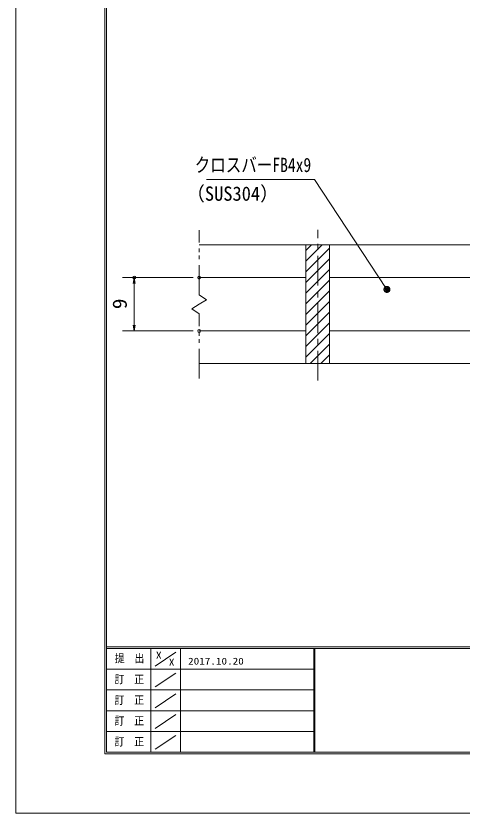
# Model space of a CAD drawing. Units: millimetres, scale not verified. Extents: x -1050 to 1050, y -742 to 742.
# Drawn here: x -1050 to -674, y -742 to -71 of the extents above; entities that cross this region are included whole.
import ezdxf
from ezdxf.enums import TextEntityAlignment as Align

# ---------------------------------------------------------------- set-up
doc = ezdxf.new("R2010")
doc.units = ezdxf.units.MM
doc.header["$LTSCALE"] = 5
doc.header["$PDMODE"] = 32
doc.header["$PDSIZE"] = 2.5
doc.linetypes.add('CHAIN1', pattern=[8, 5, -1, 1, -1])
doc.linetypes.add('DOUBLE_CHAIN1', pattern=[8.8, 5, -1, 0.6, -0.6, 0.6, -1])
for name, color, linetype, lineweight in [('0-0_7-図\u3000枠', 4, 'Continuous', 9), ('0-1_寸法注釈', 2, 'Continuous', 9), ('0-2_蓋', 5, 'Continuous', 9), ('0-3_0', 2, 'Continuous', 9), ('0-4_DEFPOINTS', 134, 'Continuous', 9), ('0-5_ハッチング', 4, 'Continuous', 9), ('0-6_想像線', 134, 'DOUBLE_CHAIN1', 9), ('0-7_中心線', 6, 'CHAIN1', 9)]:
    doc.layers.add(name, color=color, linetype=linetype, lineweight=lineweight)
doc.styles.add('ＭＳ ゴシック', font='')
doc.styles.get('ＭＳ ゴシック').set_extended_font_data('MS Gothic')

# ---------------------------------------------------------------- blocks, each defined once
blk = doc.blocks.new('_OPEN')
at = {"layer": '0-3_0'}
blk.add_line((0, 0), (-5, 0), dxfattribs=at)
blk.add_lwpolyline([(-5, 0.833), (0, 0), (-5, -0.833)], dxfattribs=at)
blk = doc.blocks.new('_Dot')
at = {"layer": '0-3_0'}
for p, q in [((-2.5, 0), (-5, 0)), ((2.445, 0.5), (-2.445, 0.5)), ((1.997, 1.5), (-1.997, 1.5)), ((2.289, -0.995), (-2.289, -0.995)), ((1.499, -1.995), (-1.499, -1.995))]:
    blk.add_line(p, q, dxfattribs=at)
for points in [[(2.5, 0), (2.48, 0.313), (2.421, 0.622), (2.324, 0.92), (2.191, 1.204), (2.023, 1.469), (1.822, 1.711), (1.594, 1.926), (1.34, 2.111), (1.064, 2.262), (0.773, 2.378), (0.468, 2.456), (0.157, 2.495), (-0.157, 2.495), (-0.468, 2.456), (-0.773, 2.378), (-1.064, 2.262), (-1.34, 2.111), (-1.594, 1.926), (-1.822, 1.711), (-2.023, 1.469), (-2.191, 1.204), (-2.324, 0.92), (-2.421, 0.622), (-2.48, 0.313), (-2.5, 0), (0, 0)], [(-2.5, 0), (-2.48, -0.313), (-2.421, -0.622), (-2.324, -0.92), (-2.191, -1.204), (-2.023, -1.469), (-1.822, -1.711), (-1.594, -1.926), (-1.34, -2.111), (-1.064, -2.262), (-0.773, -2.378), (-0.468, -2.456), (-0.157, -2.495), (0.157, -2.495), (0.468, -2.456), (0.773, -2.378), (1.064, -2.262), (1.34, -2.111), (1.594, -1.926), (1.822, -1.711), (2.023, -1.469), (2.191, -1.204), (2.324, -0.92), (2.421, -0.622), (2.48, -0.313), (2.5, 0), (0, 0)]]:
    blk.add_lwpolyline(points, close=True, dxfattribs=at)

msp = doc.modelspace()

# ---------------------------------------------------------------- linework, layer by layer
at = {"layer": '0-0_7-図\u3000枠'}
for p, q in [((-975, -692.5), (-975, 692.5)), ((-973.75, -691.25), (-973.75, 691.25)), ((998.75, -602.5), (-973.75, -602.5)), ((998.75, -603.75), (-973.75, -603.75)), ((-936.25, -691.192), (-936.25, -603.75)), ((-911.25, -603.75), (-911.25, -691.192)), ((-798.75, -603.75), (-798.75, -691.192)), ((-798, -603.75), (-798, -691.192)), ((-932.5, -618.606), (-915, -606.924)), ((-798.75, -621.25), (-973.75, -621.25)), ((-932.5, -636.247), (-915, -624.565)), ((-798.75, -638.75), (-973.75, -638.75)), ((-932.5, -653.747), (-915, -642.065)), ((-798.75, -656.25), (-973.75, -656.25)), ((-932.5, -671.247), (-915, -659.565)), ((-798.75, -673.75), (-973.75, -673.75)), ((-932.5, -688.747), (-915, -677.065)), ((998.75, -691.25), (-973.75, -691.25)), ((1000, -692.5), (-975, -692.5))]:
    msp.add_line(p, q, dxfattribs=at)
at = {"layer": '0-1_寸法注釈'}
for p, q in [((-900.45, -291.308), (-960.2, -291.308)), ((-950.2, -331.308), (-950.2, -296.308)), ((-900.45, -336.308), (-960.2, -336.308))]:
    msp.add_line(p, q, dxfattribs=at)
msp.add_lwpolyline([(-889.251, -208.734), (-798.078, -208.734), (-737.667, -300.484)], dxfattribs=at)
at = {"layer": '0-2_蓋'}
for p, q in [((-895.45, -263.808), (-95.45, -263.808)), ((-805.45, -263.808), (-785.45, -263.808)), ((-805.45, -263.808), (-805.45, -363.808)), ((-785.45, -363.808), (-785.45, -263.808)), ((-895.45, -291.308), (-805.45, -291.308)), ((-785.45, -291.308), (-655.45, -291.308)), ((-895.45, -336.308), (-805.45, -336.308)), ((-785.45, -336.308), (-655.45, -336.308)), ((-895.45, -363.808), (-95.45, -363.808)), ((-805.45, -363.808), (-785.45, -363.808))]:
    msp.add_line(p, q, dxfattribs=at)
at = {"layer": '0-4_DEFPOINTS'}
msp.add_lwpolyline([(-1050, -742.5), (-1050, 742.5), (1050, 742.5), (1050, -742.5)], close=True, dxfattribs=at)
for p in [(-950.2, -291.308), (-895.45, -291.308), (-895.45, -336.308)]:
    msp.add_point(p, dxfattribs=at)
at = {"layer": '0-5_ハッチング'}
for p, q in [((-805.45, -268.662), (-800.597, -263.808)), ((-805.45, -277.642), (-791.616, -263.808)), ((-805.45, -286.622), (-785.45, -266.622)), ((-805.45, -295.602), (-785.45, -275.602)), ((-805.45, -304.583), (-785.45, -284.583)), ((-805.45, -313.563), (-785.45, -293.563)), ((-805.45, -322.543), (-785.45, -302.543)), ((-805.45, -331.523), (-785.45, -311.523)), ((-805.45, -340.504), (-785.45, -320.504)), ((-805.45, -349.484), (-785.45, -329.484)), ((-805.45, -358.464), (-785.45, -338.464)), ((-801.814, -363.808), (-785.45, -347.444)), ((-792.834, -363.808), (-785.45, -356.425))]:
    msp.add_line(p, q, dxfattribs=at)
msp.add_lwpolyline([(-785.45, -263.808), (-805.45, -263.808), (-805.45, -363.808), (-785.45, -363.808)], close=True, dxfattribs=at)
at = {"layer": '0-6_想像線'}
msp.add_line((-895.45, -305.859), (-895.45, -251.308), dxfattribs=at)
for points in [[(-895.45, -305.859), (-889.157, -310.072), (-895.45, -313.808)], [(-895.45, -376.308), (-895.45, -321.757), (-901.743, -317.545), (-895.45, -313.808)]]:
    msp.add_lwpolyline(points, dxfattribs=at)
at = {"layer": '0-7_中心線'}
msp.add_line((-795.45, -378.035), (-795.45, -251.106), dxfattribs=at)

# ---------------------------------------------------------------- block references
at = {"layer": '0-1_寸法注釈'}
for name, p, rotation in [('_OPEN', (-950.2, -291.308), 90), ('_Dot', (-737.111, -301.315), 303.79581), ('_OPEN', (-950.2, -336.308), 270)]:
    msp.add_blockref(name, p, dxfattribs=dict(at, rotation=rotation))

# ---------------------------------------------------------------- texts
at = {"layer": '0-0_7-図\u3000枠', "color": 5, "style": 'ＭＳ ゴシック'}
for s, height, width, p in [('提\u3000出', 6.745, 0.9, (-966.593, -617.56)), ('X', 5.755, 1.2, (-931.902, -614.076)), ('X', 5.755, 1.2, (-920.995, -620.022)), ('2017.10.20', 5.755, 1.2, (-904.801, -619.113)), ('訂\u3000正', 6.745, 0.9, (-966.76, -635.201)), ('訂\u3000正', 6.745, 0.9, (-966.76, -652.701)), ('訂\u3000正', 6.745, 0.9, (-966.76, -670.201)), ('訂\u3000正', 6.745, 0.9, (-966.76, -687.701))]:
    msp.add_text(s, height=height, dxfattribs=dict(at, width=width)).set_placement(p, align=Align.BOTTOM_LEFT)
at = {"layer": '0-1_寸法注釈', "color": 7, "style": 'ＭＳ ゴシック'}
for s, width, p in [('クロスバーFB4x9', 0.8, (-899.272, -206.047)), ('（SUS304）', 0.95, (-906.231, -230.212))]:
    msp.add_text(s, height=12.02, dxfattribs=dict(at, width=width)).set_placement(p, align=Align.BOTTOM_LEFT)
at = {"layer": '0-1_寸法注釈', "color": 7, "style": 'ＭＳ ゴシック', "width": 1.1}
msp.add_text('9', height=12.02, rotation=90, dxfattribs=at).set_placement((-952.887, -317.957), align=Align.BOTTOM_LEFT)

doc.saveas('drawing.dxf')
